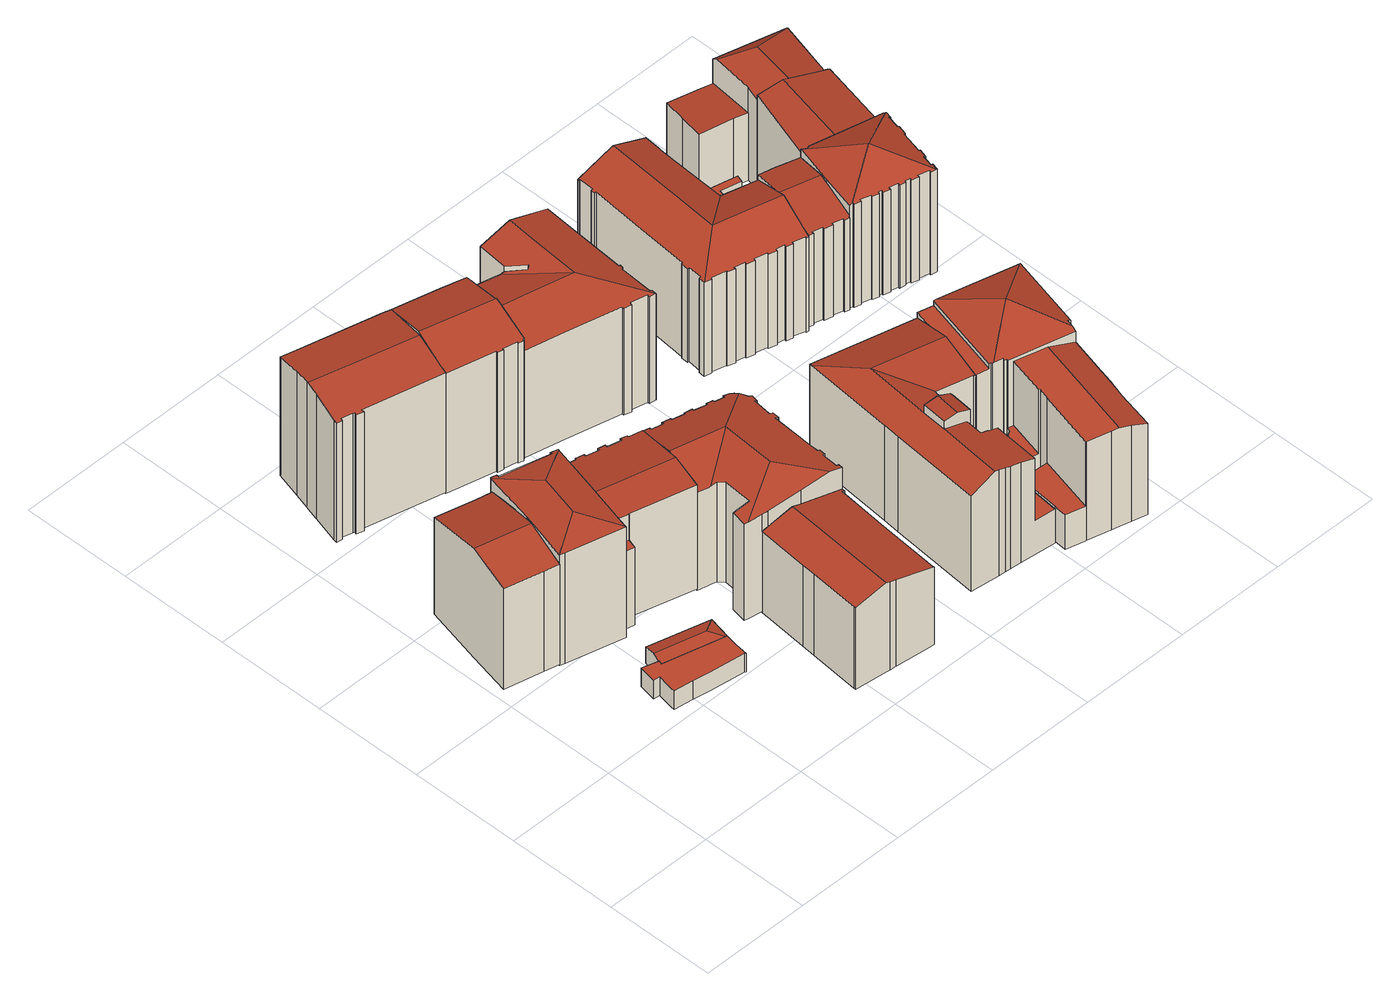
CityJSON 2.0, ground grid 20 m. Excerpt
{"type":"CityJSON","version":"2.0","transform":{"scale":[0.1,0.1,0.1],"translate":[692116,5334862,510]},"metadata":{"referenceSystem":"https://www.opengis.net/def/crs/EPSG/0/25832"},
"CityObjects":{
"building1":{"type":"Building","attributes":{"Gemeindeschluessel":"09162000","HoeheDach":"535.588","HoeheGrund":"513.110","Methode":"2000","NiedrigsteTraufeDesGebaeudes":"533.036","Geometrietyp2DReferenz":"3000","function":"31001_9998","roofType":"3100","measuredHeight":22.48,"storeysAboveGround":6},"geometry":[{"type":"MultiSurface","lod":"2","boundaries":[[[0,1,2,3,4]],[[5,6,7,8]],[[9,10,8,7]],[[2,11,12,9,7,6,3]],[[13,14,15,16,17,18,19,5,8,10]],[[16,15,14,11,2,1]],[[14,13,10,9,12,11]],[[17,0,4,18]],[[4,3,6,5,19,18]],[[16,1,0,17]]],"semantics":{"surfaces":[{"type":"RoofSurface"},{"type":"WallSurface"},{"type":"GroundSurface"}],"values":[0,1,1,0,2,1,1,1,1,1]}}]},
"building2":{"type":"Building","attributes":{"Gemeindeschluessel":"09162000","HoeheDach":"516.488","HoeheGrund":"512.710","Methode":"1000","NiedrigsteTraufeDesGebaeudes":"516.488","Geometrietyp2DReferenz":"3000","function":"31001_9998","roofType":"1000","measuredHeight":3.78,"storeysAboveGround":1},"geometry":[{"type":"MultiSurface","lod":"2","boundaries":[[[20,21,22,23,24,25]],[[26,27,28,29]],[[30,31,32,33]],[[34,25,24,35,31,30]],[[36,37,27,26]],[[38,39,32,31,35,24,23,22,40,28,27,37,41,42]],[[43,41,37,36]],[[21,44,29,28,40,22]],[[45,42,41,43]],[[32,39,38,46,47,33]],[[44,21,20,25,34,30,33,47,46,45,43,36,26,29]],[[46,38,42,45]]],"semantics":{"surfaces":[{"type":"WallSurface"},{"type":"RoofSurface"},{"type":"GroundSurface"}],"values":[0,0,0,0,0,1,0,0,0,0,2,0]}}]},
"building3":{"type":"Building","attributes":{"Gemeindeschluessel":"09162000","HoeheDach":"536.922","HoeheGrund":"512.940","Methode":"1000","NiedrigsteTraufeDesGebaeudes":"535.511","Geometrietyp2DReferenz":"3000","function":"31001_9998","roofType":"3200","measuredHeight":23.98,"storeysAboveGround":6},"geometry":[{"type":"MultiSurface","lod":"2","boundaries":[[[48,49,50,51,52,53]],[[54,55,56,57]],[[54,58,59,60,61,55]],[[62,63,64,65,66,67]],[[68,69,60,59]],[[70,71,72,73]],[[74,75,76,77,78,79]],[[74,79,62,67]],[[65,64,80,81]],[[82,83,84,85,50,49]],[[83,86,87,80,64,63,62,79,78,77,88,84]],[[56,55,61,82,49,48]],[[50,85,84,88,89,90,91,51]],[[73,72,69,68]],[[61,60,69,72,71,86,83,82]],[[89,88,77,76]],[[92,93,70,73,68,59,58,54,57,53,52,51,91,90,89,76,75,74,67,66,65,81]],[[57,56,48,53]],[[70,93,92,81,80,87,86,71]]],"semantics":{"surfaces":[{"type":"WallSurface"},{"type":"RoofSurface"},{"type":"GroundSurface"}],"values":[0,0,0,0,0,0,0,0,0,1,1,1,0,0,1,0,2,0,0]}}]},
"building4":{"type":"Building","attributes":{"Gemeindeschluessel":"09162000","HoeheDach":"516.688","HoeheGrund":"512.770","Methode":"1000","NiedrigsteTraufeDesGebaeudes":"516.114","Geometrietyp2DReferenz":"3000","function":"31001_2000","roofType":"3200","measuredHeight":3.92},"geometry":[{"type":"MultiSurface","lod":"2","boundaries":[[[94,95,96,97]],[[98,96,99,100,101,102]],[[99,95,103,100]],[[97,96,98,104]],[[95,94,105,103]],[[104,98,102,106]],[[106,102,101,107]],[[96,95,99]],[[101,100,103,105,108,107]],[[97,104,106,107,108,105,94]]],"semantics":{"surfaces":[{"type":"WallSurface"},{"type":"RoofSurface"},{"type":"GroundSurface"}],"values":[0,1,1,0,0,0,0,1,0,2]}}]},
"building5":{"type":"Building","attributes":{"Gemeindeschluessel":"09162000","HoeheDach":"534.870","HoeheGrund":"512.720","Methode":"2000","NiedrigsteTraufeDesGebaeudes":"528.690","Geometrietyp2DReferenz":"3000","function":"31001_9998","roofType":"3100","measuredHeight":22.15,"storeysAboveGround":5},"geometry":[{"type":"MultiSurface","lod":"2","boundaries":[[[109,110,111,112]],[[113,114,115,116,117,118]],[[119,120,121,122]],[[123,124,120,119]],[[125,126,127,128]],[[129,130,131,132]],[[133,134,135,136,137,138]],[[139,140,141,142]],[[143,144,145,146]],[[118,117,136,135]],[[117,116,137,136]],[[128,127,124,123]],[[147,131,130,148,145,144,111,110,149,121,120,124,127,126,150,151,152,139,142]],[[122,121,149,153]],[[146,145,148,154]],[[155,156,115,114]],[[154,148,130,129]],[[153,149,110,109]],[[112,111,144,143]],[[157,147,142,141]],[[113,118,135,134]],[[116,115,156,151,150,138,137]],[[125,133,138,150,126]],[[140,139,152,158]],[[147,157,132,131]],[[155,158,152,151,156]],[[155,114,113,134,133,125,128,123,119,122,153,109,112,143,146,154,129,132,157,141,140,158]]],"semantics":{"surfaces":[{"type":"WallSurface"},{"type":"RoofSurface"},{"type":"GroundSurface"}],"values":[0,0,0,0,0,0,0,0,0,1,0,0,1,0,0,0,0,0,0,0,0,1,0,0,0,0,2]}}]},
"building6":{"type":"Building","attributes":{"Gemeindeschluessel":"09162000","HoeheDach":"537.135","HoeheGrund":"511.080","Methode":"1000","NiedrigsteTraufeDesGebaeudes":"535.522","Geometrietyp2DReferenz":"3000","function":"31001_9998","roofType":"3100","measuredHeight":26.05,"storeysAboveGround":6},"geometry":[{"type":"MultiSurface","lod":"2","boundaries":[[[159,160,161,162,163,164]],[[165,166,162,161]],[[167,168,169,170]],[[171,172,173,174]],[[175,176,177,178]],[[179,180,176,175,181,182]],[[183,184,179,182]],[[173,185,186,174]],[[187,188,166,165]],[[189,190,191,192]],[[193,194,188,187]],[[163,162,166,188,194,177,176,180]],[[186,185,168,167]],[[170,169,190,189]],[[178,177,194,193]],[[160,159,195,196,171,174,186,167,170,189,192,183,182,181,175,178,193,187,165,161]],[[197,172,171,196,195,198]],[[159,164,198,195]],[[192,191,184,183]],[[190,169,168,185,173,172,197,198,164,163,180,179,184,191]]],"semantics":{"surfaces":[{"type":"WallSurface"},{"type":"RoofSurface"},{"type":"GroundSurface"}],"values":[0,0,0,0,0,0,0,0,0,0,0,1,0,0,0,2,0,0,0,1]}}]},
"building7":{"type":"Building","attributes":{"Gemeindeschluessel":"09162000","HoeheDach":"530.396","HoeheGrund":"512.230","Methode":"2000","NiedrigsteTraufeDesGebaeudes":"527.986","Geometrietyp2DReferenz":"3000","function":"31001_1000","roofType":"3100","measuredHeight":18.17,"storeysAboveGround":4},"geometry":[{"type":"MultiSurface","lod":"2","boundaries":[[[199,200,201,202,203,204]],[[205,206,200,199,204,207,208,209,210]],[[207,204,203,211]],[[212,210,209,213]],[[214,215,216,217]],[[218,219,220,221,222,223,224,225,216,215,226,206,205]],[[217,216,225,227]],[[228,219,218,229]],[[217,227,230,231,232,233,234,228,229,235,212,213,236,211,203,202,201,237,238,214]],[[231,230,227,225,224,223]],[[238,226,215,214]],[[234,233,221,220,219,228]],[[233,232,222,221]],[[235,229,218,205,210,212]],[[231,223,222,232]],[[213,209,208,236]],[[236,208,207,211]],[[206,226,238,237,201,200]]],"semantics":{"surfaces":[{"type":"WallSurface"},{"type":"RoofSurface"},{"type":"GroundSurface"}],"values":[0,1,0,0,0,1,0,0,2,0,0,0,0,0,0,0,0,0]}}]},
"building8":{"type":"Building","attributes":{"Gemeindeschluessel":"09162000","HoeheDach":"534.770","HoeheGrund":"512.370","Methode":"2000","NiedrigsteTraufeDesGebaeudes":"532.149","Geometrietyp2DReferenz":"3000","function":"31001_9998","roofType":"3200","measuredHeight":22.4,"storeysAboveGround":5},"geometry":[{"type":"MultiSurface","lod":"2","boundaries":[[[239,240,241,242]],[[243,244,245,246]],[[247,248,249,250]],[[251,252,253,254]],[[255,256,257,258,259,260,261,262]],[[263,264,265,266]],[[267,268,269,270]],[[271,272,273,274]],[[275,269,268,276,277,278,279,280,281,282,283,284,285,286,287,288,289,290,291,292,293]],[[294,279,278,295]],[[296,287,286,297]],[[297,286,285,298]],[[299,300,248,247]],[[301,302,300,299]],[[303,241,240,275,293,304,305]],[[295,278,277,306]],[[307,308,309,310]],[[311,312,313,314,246,245]],[[315,289,288,316]],[[317,318,319,320]],[[306,277,276,321]],[[296,297,298,322,323,324,325,326,294,295,306,321,267,270,327,239,242,328,329,243,246,314,313,330,331,257,256,255,262,332,333,251,254,307,310,334,335,301,299,247,250,336,317,320,337,338,339,340,263,266,271,274,341,315,316]],[[327,270,269,275,240,239]],[[290,289,315,341,274,273]],[[337,342,343,338]],[[331,330,344,345,258,257]],[[326,325,324,282,281,280]],[[310,309,346,334]],[[322,284,283,323]],[[266,265,272,271]],[[250,249,347,336]],[[339,348,349,340]],[[321,276,268,267]],[[260,259,291,350,351,261]],[[326,280,279,294]],[[313,312,344,330]],[[340,349,264,263]],[[350,291,290,273,272,265,264,349,348,343,342,319,318,347,249,248,300,302,352,346,309,308,253,252,353,351]],[[298,285,284,322]],[[338,343,348,339]],[[316,288,287,296]],[[242,241,303,328]],[[334,346,352,335]],[[335,352,302,301]],[[336,347,318,317]],[[323,283,282,324]],[[305,304,293,292,291,259,258,345,344,312,311,245,244]],[[329,328,303,305,244,243]],[[261,351,353,252,251,333,332,262]],[[320,319,342,337]],[[254,253,308,307]]],"semantics":{"surfaces":[{"type":"WallSurface"},{"type":"RoofSurface"},{"type":"GroundSurface"}],"values":[0,0,0,0,0,0,0,0,1,0,0,0,0,0,1,0,0,0,0,0,0,2,0,0,0,0,0,0,0,0,0,0,0,1,0,0,0,1,0,0,0,0,0,0,0,0,1,0,0,0,0]}}]},
"building9":{"type":"Building","attributes":{"Gemeindeschluessel":"09162000","HoeheDach":"537.630","HoeheGrund":"510.930","Methode":"2000","NiedrigsteTraufeDesGebaeudes":"535.483","Geometrietyp2DReferenz":"3000","function":"31001_9998","roofType":"3100","measuredHeight":26.7,"storeysAboveGround":6},"geometry":[{"type":"MultiSurface","lod":"2","boundaries":[[[354,355,356,357]],[[358,359,360,361]],[[362,363,364,365,366,367]],[[368,369,370,371]],[[357,372,368,371,373,374,375,376,377,358,361,363,362,367,378,379,380,381,354]],[[371,370,382,373]],[[365,364,360,359,383,384,385,386,382,370,369,387,388,389,366]],[[361,360,364,363]],[[376,384,383,377]],[[375,385,384,376]],[[374,386,385,375]],[[369,368,372,357,356,387]],[[381,390,355,354]],[[380,162,390,381]],[[373,382,386,374]],[[377,383,359,358]],[[366,389,388,162,380,379,378,367]],[[387,356,355,390,162,388]]],"semantics":{"surfaces":[{"type":"WallSurface"},{"type":"GroundSurface"},{"type":"RoofSurface"}],"values":[0,0,0,0,1,0,2,0,0,0,0,0,0,0,0,0,0,2]}}]},
"building10":{"type":"Building","attributes":{"Gemeindeschluessel":"09162000","HoeheDach":"520.227","HoeheGrund":"510.960","Methode":"1000","NiedrigsteTraufeDesGebaeudes":"519.826","Geometrietyp2DReferenz":"3000","function":"31001_9998","roofType":"1000","measuredHeight":9.27},"geometry":[{"type":"MultiSurface","lod":"2","boundaries":[[[391,392,393,394,395,396,397]],[[398,399,396,395,394,400]],[[392,391,397,401,402,403]],[[393,404,400,394]],[[403,402,401,399,398,400,404]],[[396,399,401,397]],[[392,403,404,393]]],"semantics":{"surfaces":[{"type":"GroundSurface"},{"type":"WallSurface"},{"type":"RoofSurface"}],"values":[0,1,1,1,2,1,1]}}]},
"building11":{"type":"Building","attributes":{"Gemeindeschluessel":"09162000","HoeheDach":"535.391","HoeheGrund":"511.080","Methode":"2000","NiedrigsteTraufeDesGebaeudes":"532.932","Geometrietyp2DReferenz":"3000","function":"31001_9998","roofType":"3100","measuredHeight":24.31,"storeysAboveGround":5},"geometry":[{"type":"MultiSurface","lod":"2","boundaries":[[[405,406,407,408]],[[409,410,411,412,413,414,415,416,417,418,419,420,421,422]],[[423,424,425,426,427,428]],[[417,429,430,431,407,406,432,433,428,427,426,434,435,436,418]],[[437,416,415,438]],[[435,434,439,440,441,442]],[[423,428,433,443]],[[424,423,443,444,405,408,445,446,447,448,437,438,449,450,451,452,453,454,455,456,457,458,459,460,461,462,463,464,465,466,441,440,439,425]],[[467,468,469,462,461,460,459,470]],[[452,411,410,453]],[[408,407,431,445]],[[446,430,429,447]],[[465,471,472,466]],[[438,415,414,449]],[[448,447,429,417,416,437]],[[421,420,473,458,457,456]],[[450,413,412,451]],[[451,412,411,452]],[[419,418,468,467,470,473,420]],[[464,474,471,465]],[[445,431,430,446]],[[454,453,410,409,422,455]],[[466,472,442,441]],[[418,436,435,442,472,471,474,475,469,468]],[[439,434,426,425]],[[458,473,470,459]],[[449,414,413,450]],[[455,422,421,456]],[[443,433,432,444]],[[463,475,474,464]],[[444,432,406,405]],[[462,469,475,463]]],"semantics":{"surfaces":[{"type":"WallSurface"},{"type":"RoofSurface"},{"type":"GroundSurface"}],"values":[0,1,0,1,0,0,0,2,0,0,0,0,0,0,0,0,0,0,1,0,0,0,0,1,0,0,0,0,0,0,0,0]}}]},
"building12":{"type":"Building","attributes":{"Gemeindeschluessel":"09162000","HoeheDach":"535.890","HoeheGrund":"512.169","Methode":"2000","NiedrigsteTraufeDesGebaeudes":"519.240","Geometrietyp2DReferenz":"3000","function":"31001_9998","roofType":"3100","measuredHeight":23.72,"storeysAboveGround":5},"geometry":[{"type":"MultiSurface","lod":"2","boundaries":[[[476,477,478,479,480,481,482,483,484,485,486,487]],[[488,489,490,491]],[[492,486,485,493]],[[494,495,496,497]],[[498,499,500,501]],[[502,503,504,505,482,481]],[[490,489,506,507]],[[508,509,500,499,491,510]],[[495,511,512,513]],[[514,515,478,477,516]],[[517,518,519,520]],[[521,522,523,524]],[[494,525,526,527,528,511,495]],[[501,500,509,529]],[[490,507,523,522,530,510,491]],[[531,529,509,508,532]],[[533,479,478,515]],[[534,480,479,533]],[[535,536,537,538]],[[538,537,504,503]],[[531,532,539,540]],[[502,481,480,534]],[[524,523,507,506]],[[488,498,501,529,531,540,525,494,497,541,542,535,538,503,502,534,533,515,514,517,520,521,524,506,489]],[[488,491,499,498]],[[514,516,518,517]],[[512,511,528,543,544]],[[512,544,545,476,487,546,513]],[[547,483,482,505]],[[542,541,484,483,547,548]],[[476,545,549,550]],[[542,548,536,535]],[[544,543,549,545]],[[504,537,536,548,547,505]],[[527,550,549,543,528]],[[546,487,486,492]],[[527,526,539,532,508,510,550]],[[530,519,518,516,477,476,550,510]],[[530,522,521,520,519]],[[540,539,526,525]],[[493,485,484,541,497,496]],[[493,496,495,513,546,492]]],"semantics":{"surfaces":[{"type":"RoofSurface"},{"type":"WallSurface"},{"type":"GroundSurface"}],"values":[0,1,1,1,1,1,1,0,1,1,1,1,1,1,0,1,1,1,1,1,1,1,1,2,1,1,0,1,1,1,1,1,0,0,1,1,0,0,1,1,1,0]}}]},
"building13":{"type":"Building","attributes":{"Gemeindeschluessel":"09162000","HoeheDach":"536.940","HoeheGrund":"512.620","Methode":"2000","NiedrigsteTraufeDesGebaeudes":"519.672","Geometrietyp2DReferenz":"3000","function":"31001_9998","roofType":"3500","measuredHeight":24.32,"storeysAboveGround":5},"geometry":[{"type":"MultiSurface","lod":"2","boundaries":[[[551,552,553,554,555,556,557,558,559,560,561,562,563,564,565,566,567,568,569,570,571,572,573,574,575,576,577,578,579,580,581,582,583,584,585,586,587,588,589,590,591,592,593,594]],[[577,595,596,578]],[[597,598,599,600,596,595,601,602,603]],[[584,604,605,585]],[[551,606,607,552]],[[574,603,602,575]],[[589,608,609,590]],[[570,610,611,571]],[[605,604,612,613,614,615,616,617]],[[596,600,618,619,580,579,578]],[[575,602,601,576]],[[563,562,620,621,622,623,564]],[[561,624,620,562]],[[622,625,626,627,628,629,623]],[[630,631,632,555,554,553,552,607,633]],[[623,629,628,566,565,564]],[[634,635,636,609,608,637]],[[560,559,638,639,624,561]],[[633,607,606,640,613]],[[576,601,595,577]],[[583,582,641,612,604,584]],[[620,624,639,642,643,644,611,610,645,621]],[[573,597,603,574]],[[598,644,643,599]],[[555,632,646,556]],[[613,640,614]],[[581,647,641,582]],[[557,648,649,558]],[[558,649,638,559]],[[641,647,619,618,650,651,630,633,613,612]],[[636,616,615,592,591,590,609]],[[580,619,647,581]],[[572,571,611,644,598,597,573]],[[588,637,608,589]],[[622,621,645,625]],[[626,625,645,610,570,569,568,567,627]],[[638,649,648,646,632,631,642,639]],[[586,585,605,617,635,634,587]],[[556,646,648,557]],[[587,634,637,588]],[[594,640,606,551]],[[599,643,642,631,630,651,650,618,600]],[[614,640,594,593,592,615]],[[635,617,616,636]],[[566,628,627,567]]],"semantics":{"surfaces":[{"type":"GroundSurface"},{"type":"WallSurface"},{"type":"RoofSurface"}],"values":[0,1,2,1,1,1,1,1,2,1,1,1,1,2,1,1,2,1,2,1,1,2,1,1,1,2,1,1,1,2,1,1,1,1,1,1,2,1,1,1,1,1,1,1,1]}}]},
"building14":{"type":"Building","attributes":{"Gemeindeschluessel":"09162000","HoeheDach":"533.663","HoeheGrund":"511.620","Methode":"1000","NiedrigsteTraufeDesGebaeudes":"530.880","Geometrietyp2DReferenz":"3000","function":"31001_9998","roofType":"3100","measuredHeight":22.04,"storeysAboveGround":5},"geometry":[{"type":"MultiSurface","lod":"2","boundaries":[[[652,653,654,655]],[[656,657,658,659]],[[660,661,653,652]],[[662,663,664,665]],[[666,667,668,669,665,664]],[[670,671,672,673]],[[674,675,676,656,659,677,678,679,680,681,682,683,684,685,686,687,660,652,655,688,689,690,691,692,693,694,695,696,697,670,673,698,699,700,701,702,703,704,662,665,669,668,705,706,707,708,709,710,711,712]],[[713,675,674,712,714,715]],[[695,716,717,696]],[[718,719,666,664,663,720,721,722,723,724,725,726,672,671,727,717,716,728,729]],[[704,720,663,662]],[[694,728,716,695]],[[687,730,661,660]],[[683,731,732,684]],[[733,734,735,736,737,667,666,719,718]],[[701,723,722,702]],[[659,658,738,677]],[[739,740,741,742,743,654,653,661,730,744,745,732,731,746,747,748,749,750,738,658,657,751,713,715,752,718,729]],[[692,739,729,693]],[[697,727,671,670]],[[711,753,714,712]],[[700,724,723,701]],[[705,737,736,706]],[[678,750,749,679]],[[689,742,741,690]],[[688,743,742,689]],[[706,736,735,707]],[[686,744,730,687]],[[681,680,748,747,746,682]],[[668,667,737,705]],[[682,746,731,683]],[[655,654,743,688]],[[754,753,711,710,709,733]],[[699,725,724,700]],[[703,721,720,704]],[[685,745,744,686]],[[672,726,725,699,698,673]],[[752,715,714,753,754,733,718]],[[693,729,728,694]],[[677,738,750,678]],[[691,740,739,692]],[[690,741,740,691]],[[684,732,745,685]],[[709,708,707,735,734,733]],[[696,717,727,697]],[[676,751,657,656]],[[702,722,721,703]],[[679,749,748,680]],[[675,713,751,676]]],"semantics":{"surfaces":[{"type":"WallSurface"},{"type":"GroundSurface"},{"type":"RoofSurface"}],"values":[0,0,0,0,0,0,1,0,0,2,0,0,0,0,2,0,0,2,0,0,0,0,0,0,0,0,0,0,0,0,0,0,0,0,0,0,0,2,0,0,0,0,0,0,0,0,0,0,0]}}]},
"building15":{"type":"Building","attributes":{"Gemeindeschluessel":"09162000","HoeheDach":"533.071","HoeheGrund":"512.500","Methode":"2000","NiedrigsteTraufeDesGebaeudes":"531.321","Geometrietyp2DReferenz":"3000","function":"31001_9998","roofType":"3100","measuredHeight":20.57},"geometry":[{"type":"MultiSurface","lod":"2","boundaries":[[[755,756,757,758]],[[759,760,761,762,763,764,765,766,755,758,767,768,769,770,771,772,773,774,775,776]],[[764,777,778,765]],[[779,780,781,782,783,784]],[[765,778,785,766]],[[767,786,787,768]],[[760,759,776,780,779,788]],[[774,782,781,775]],[[763,789,777,764]],[[790,787,786,757,756,785,778,777,789,791,792,788,779,784,793,794]],[[761,792,791,762]],[[770,794,793,771]],[[760,788,792,761]],[[766,785,756,755]],[[793,784,783,773,772,771]],[[762,791,789,763]],[[775,781,780,776]],[[768,787,790,769]],[[769,790,794,770]],[[773,783,782,774]],[[758,757,786,767]]],"semantics":{"surfaces":[{"type":"WallSurface"},{"type":"GroundSurface"},{"type":"RoofSurface"}],"values":[0,1,0,2,0,0,0,0,0,2,0,0,0,0,0,0,0,0,0,0,0]}}]},
"building16":{"type":"Building","attributes":{"Gemeindeschluessel":"09162000","HoeheDach":"515.430","HoeheGrund":"512.410","Methode":"2000","NiedrigsteTraufeDesGebaeudes":"515.430","Geometrietyp2DReferenz":"3000","function":"31001_2000","roofType":"1000","measuredHeight":3.02},"geometry":[{"type":"MultiSurface","lod":"2","boundaries":[[[795,796,797,798]],[[799,800,801,802]],[[803,804,805,806]],[[798,797,807,808]],[[802,801,796,795]],[[809,810,811,812]],[[813,814,810,809]],[[808,807,804,803]],[[806,805,814,813]],[[803,806,813,809,812,799,802,795,798,808]],[[807,797,796,801,800,811,810,814,805,804]],[[812,811,800,799]]],"semantics":{"surfaces":[{"type":"WallSurface"},{"type":"GroundSurface"},{"type":"RoofSurface"}],"values":[0,0,0,0,0,0,0,0,0,1,2,0]}}]},
"building17":{"type":"Building","attributes":{"Gemeindeschluessel":"09162000","HoeheDach":"515.430","HoeheGrund":"512.570","Methode":"1000","NiedrigsteTraufeDesGebaeudes":"515.430","Geometrietyp2DReferenz":"3000","function":"31001_2000","roofType":"1000","measuredHeight":2.86},"geometry":[{"type":"MultiSurface","lod":"2","boundaries":[[[815,816,817,818,819,820]],[[821,822,823,824,818,817]],[[825,826,827,828,822,821,817,816,815]],[[829,830,831,832,820,819,818,824,823]],[[830,829,823,822,828,827]],[[832,831,826,825,815,820]],[[830,827,826,831]]],"semantics":{"surfaces":[{"type":"WallSurface"},{"type":"RoofSurface"},{"type":"GroundSurface"}],"values":[0,0,1,2,0,0,0]}}]},
"building18":{"type":"Building","attributes":{"Gemeindeschluessel":"09162000","HoeheDach":"536.895","HoeheGrund":"512.550","Methode":"1000","NiedrigsteTraufeDesGebaeudes":"533.571","Geometrietyp2DReferenz":"3000","function":"31001_9998","roofType":"3500","measuredHeight":24.34,"storeysAboveGround":5},"geometry":[{"type":"MultiSurface","lod":"2","boundaries":[[[833,834,835,836]],[[837,838,839,840]],[[841,842,843,844]],[[845,846,847,848]],[[849,850,851,852,776,853]],[[854,855,856,857]],[[858,859,860,861]],[[861,860,862,863]],[[864,865,866,867]],[[836,835,842,841]],[[868,869,870,871]],[[872,873,874,875]],[[876,877,853,776,878,760]],[[879,880,834,833]],[[881,882,873,872]],[[883,884,877,876,885]],[[761,885,876,760]],[[886,887,888,889]],[[890,891,892,893]],[[857,856,880,879]],[[840,839,894,895]],[[863,862,855,854]],[[871,870,896,897]],[[898,899,900,901]],[[848,847,899,898]],[[902,891,890,903,904,905]],[[889,845,848,898,901,906,907,868,871,897,904,903,890,893,908,909,910,911,858,861,863,854,857,879,833,836,841,844,837,840,895,881,872,875,912,913,914,915,761,760,878,776,852,851,916,864,867,917,918,886]],[[910,919,920,911]],[[913,921,922,914]],[[908,893,892,923,924,909]],[[909,924,919,910]],[[916,925,865,864]],[[897,896,905,904]],[[912,926,921,913]],[[901,900,927,906]],[[875,874,926,912]],[[889,888,846,845]],[[844,843,838,837]],[[915,914,922,883,885,761]],[[906,927,928,907]],[[907,928,869,868]],[[929,887,886,918,917,930]],[[922,921,926,874,873,882,894,839,838,843,842,835,834,880,856,855,862,860,859,920,919,924,923,884,883]],[[895,894,882,881]],[[884,929,930,866,865,925,850,849,853,877]],[[911,920,859,858]],[[923,902,905,896,870,869,928,927,900,899,847,846,888,887,929,884]],[[892,891,902,923]],[[851,850,925,916]],[[867,866,930,917]]],"semantics":{"surfaces":[{"type":"WallSurface"},{"type":"RoofSurface"},{"type":"GroundSurface"}],"values":[0,0,0,0,0,0,0,0,0,0,0,0,0,0,0,1,0,0,0,0,0,0,0,0,0,0,2,0,0,0,0,0,0,0,0,0,0,0,0,0,0,0,1,0,1,0,1,1,0,0]}}]},
"building19":{"type":"Building","attributes":{"Gemeindeschluessel":"09162000","HoeheDach":"525.901","HoeheGrund":"511.980","Methode":"2000","NiedrigsteTraufeDesGebaeudes":"525.302","Geometrietyp2DReferenz":"3000","function":"31001_9998","roofType":"1000","measuredHeight":13.92,"storeysAboveGround":4},"geometry":[{"type":"MultiSurface","lod":"2","boundaries":[[[931,932,933,934]],[[934,933,935,936,937,938,939]],[[932,940,935,933]],[[941,936,935,940]],[[942,943,939,938]],[[932,931,943,942,944,941,940]],[[942,938,937,944]],[[943,931,934,939]],[[944,937,936,941]]],"semantics":{"surfaces":[{"type":"WallSurface"},{"type":"RoofSurface"},{"type":"GroundSurface"}],"values":[0,1,0,0,0,2,0,0,0]}}]},
"building20":{"type":"Building","attributes":{"Gemeindeschluessel":"09162000","HoeheDach":"532.978","HoeheGrund":"512.600","Methode":"2000","NiedrigsteTraufeDesGebaeudes":"530.858","Geometrietyp2DReferenz":"3000","function":"31001_9998","roofType":"3100","measuredHeight":20.38,"storeysAboveGround":5},"geometry":[{"type":"MultiSurface","lod":"2","boundaries":[[[945,946,947,948,949,950]],[[951,952,953,954,955,956]],[[957,955,954,958,959,960,948,947]],[[961,962,963,964]],[[958,954,953,965]],[[965,953,952,966]],[[967,968,951,956,962,961]],[[963,962,956,955,957,947,946,945]],[[964,963,945,950]],[[966,968,967,961,964,950,949,948,960,959,958,965]],[[966,952,951,968]]],"semantics":{"surfaces":[{"type":"WallSurface"},{"type":"RoofSurface"},{"type":"GroundSurface"}],"values":[0,1,0,0,0,0,0,1,0,2,0]}}]},
"building21":{"type":"Building","attributes":{"Gemeindeschluessel":"09162000","HoeheDach":"532.820","HoeheGrund":"512.230","Methode":"2000","NiedrigsteTraufeDesGebaeudes":"530.178","Geometrietyp2DReferenz":"3000","function":"31001_9998","roofType":"3200","measuredHeight":20.59,"storeysAboveGround":5},"geometry":[{"type":"MultiSurface","lod":"2","boundaries":[[[969,970,971,972]],[[973,974,975,976]],[[977,978,979,980,981]],[[982,969,972,983,984,985,986,987,988,989,973,976]],[[983,990,991,984]],[[980,979,974,973,989,988]],[[954,991,990,971,970,992,978,977]],[[972,971,990,983]],[[987,981,980,988]],[[984,991,954,985]],[[969,982,976,975,992,970]],[[978,992,975,974,979]],[[986,985,954,977,981,987]]],"semantics":{"surfaces":[{"type":"WallSurface"},{"type":"RoofSurface"},{"type":"GroundSurface"}],"values":[0,0,1,2,0,0,1,0,0,0,0,1,0]}}]}
},
"vertices":[
[71,403,237],[98,396,237],[117,473,256],[20,496,256],[3,419,237],[45,603,31],[45,603,230],[115,585,230],[115,585,31],[143,579,230],[143,579,31],[121,486,253],[136,549,238],[136,549,31],[121,486,31],[117,473,31],[98,396,31],[71,403,31],[3,419,31],[20,496,31],
[281,192,27],[282,192,27],[282,192,65],[281,192,65],[280,193,65],[280,193,27],[179,266,27],[179,266,65],[289,238,65],[289,238,27],[185,207,27],[185,207,65],[151,212,65],[151,212,27],[215,202,27],[215,202,65],[181,272,27],[181,272,65],[157,248,65],[152,219,65],[285,216,65],[152,281,65],[146,249,65],[152,281,27],[285,216,27],[146,249,27],[157,248,27],[152,219,27],
[98,396,256],[98,397,256],[121,486,256],[121,486,29],[98,397,29],[98,396,29],[209,368,29],[209,368,256],[107,394,256],[107,394,29],[209,369,29],[213,384,29],[213,384,256],[209,369,256],[244,554,256],[244,557,255],[244,558,255],[244,558,29],[244,557,29],[244,554,29],[218,403,29],[218,403,256],[255,548,29],[255,548,256],[236,472,256],[236,472,29],[154,576,29],[155,580,29],[155,582,29],[155,582,255],[155,580,255],[154,576,257],[257,555,255],[257,555,29],[168,438,269],[187,512,269],[144,583,255],[143,579,255],[256,553,256],[257,554,255],[145,584,255],[145,584,29],[144,583,29],[143,579,29],[257,554,29],[256,553,29],
[301,281,28],[301,281,61],[291,237,61],[291,237,28],[289,238,61],[274,265,67],[185,288,67],[181,272,63],[179,266,61],[191,310,61],[289,238,28],[191,310,28],[179,266,28],[181,272,28],[185,288,28],
[295,538,27],[295,538,229],[294,534,230],[294,534,27],[238,378,27],[243,396,27],[243,396,240],[243,395,240],[243,395,187],[238,378,187],[261,543,27],[261,543,230],[279,539,230],[279,539,27],[262,547,27],[262,547,229],[236,472,27],[236,472,246],[255,548,229],[255,548,27],[330,525,27],[330,525,230],[355,519,230],[355,519,27],[218,403,27],[213,384,27],[213,384,187],[218,402,187],[218,402,240],[218,403,240],[367,518,229],[367,518,27],[368,521,27],[368,521,228],[317,528,27],[317,528,230],[318,533,229],[318,533,27],[356,524,229],[331,530,229],[280,542,229],[233,458,249],[370,423,249],[392,512,229],[280,542,27],[331,530,27],[357,366,27],[357,366,240],[356,524,27],[392,512,27],
[256,785,11],[276,858,11],[297,937,11],[297,937,255],[276,858,271],[256,785,256],[284,941,11],[284,941,255],[99,823,11],[99,823,256],[80,828,256],[80,828,11],[114,814,11],[114,814,255],[101,818,255],[101,818,11],[91,910,11],[91,910,270],[98,937,265],[98,937,11],[83,883,267],[89,905,271],[89,905,11],[83,883,11],[69,833,11],[69,833,257],[102,822,256],[102,822,11],[138,977,11],[138,977,255],[78,824,11],[78,824,255],[68,826,255],[68,826,11],[111,984,11],[111,984,255],[114,819,11],[114,815,11],[114,815,255],[114,819,256],
[396,266,190],[403,265,192],[403,265,22],[396,266,22],[392,266,22],[392,266,189],[430,48,204],[449,260,204],[383,174,189],[381,148,189],[372,57,189],[372,54,189],[383,174,22],[372,54,22],[372,57,22],[545,251,22],[545,251,180],[544,245,180],[544,245,22],[437,47,202],[448,46,199],[506,39,185],[521,38,181],[521,40,181],[520,40,181],[531,158,181],[540,246,181],[465,258,200],[540,246,22],[448,46,22],[437,47,22],[531,158,22],[520,40,22],[521,40,22],[521,38,22],[506,39,22],[430,48,22],[381,148,22],[449,260,22],[465,258,22],
[465,258,24],[465,258,227],[403,265,224],[403,265,24],[360,272,24],[360,272,221],[365,300,222],[365,300,24],[464,495,24],[464,495,225],[465,498,224],[465,498,24],[392,512,24],[392,512,225],[393,515,224],[393,515,24],[376,361,24],[379,361,24],[390,358,24],[390,358,228],[379,361,225],[376,361,225],[357,366,225],[357,366,24],[531,482,24],[531,482,224],[532,482,224],[532,482,24],[546,259,24],[546,259,224],[545,251,224],[545,251,24],[541,479,24],[541,479,224],[545,473,226],[545,473,24],[522,253,230],[541,259,225],[543,289,225],[547,289,224],[548,300,224],[544,301,225],[545,318,225],[549,393,226],[555,392,224],[556,405,224],[550,406,226],[554,440,226],[558,439,224],[560,451,224],[555,453,226],[548,466,228],[469,417,248],[463,338,248],[462,318,248],[548,300,24],[547,289,24],[558,439,24],[554,440,24],[550,406,24],[441,501,24],[441,501,225],[442,504,24],[442,504,224],[392,266,224],[370,272,224],[367,270,223],[543,289,24],[406,512,24],[406,512,224],[405,508,225],[405,508,24],[372,299,224],[394,295,230],[394,295,24],[372,299,24],[555,453,24],[560,451,24],[478,491,24],[478,491,225],[501,485,225],[501,485,24],[541,259,24],[556,405,24],[555,392,24],[549,393,24],[545,318,24],[544,301,24],[522,253,24],[392,266,24],[367,270,24],[399,348,24],[393,355,24],[375,440,24],[386,489,24],[427,503,24],[427,507,24],[479,495,24],[502,489,24],[513,486,24],[512,482,24],[530,478,24],[548,466,24],[502,489,224],[513,486,224],[399,348,230],[393,355,228],[427,503,225],[479,495,224],[512,482,225],[530,478,225],[382,438,248],[375,440,248],[427,507,224],[386,489,233],
[423,905,9],[423,905,255],[406,831,275],[406,831,9],[351,759,9],[351,759,255],[341,761,255],[341,761,9],[258,784,9],[341,764,9],[341,764,255],[258,784,255],[256,785,255],[256,785,9],[403,814,9],[403,814,273],[389,753,256],[389,753,9],[406,827,9],[386,753,9],[385,751,9],[376,753,9],[377,755,9],[351,761,9],[268,830,9],[276,860,9],[297,937,9],[378,917,9],[386,753,256],[351,761,256],[377,755,256],[376,753,255],[385,751,255],[406,827,276],[276,860,276],[268,830,268],[378,917,255],
[433,946,10],[423,905,10],[378,917,10],[387,954,10],[407,952,10],[414,952,10],[433,947,10],[407,952,98],[414,952,98],[387,954,99],[433,947,98],[433,946,98],[423,905,102],[378,917,102],
[613,770,11],[613,770,231],[613,767,231],[613,767,11],[460,737,231],[556,715,231],[556,712,230],[569,708,230],[570,712,231],[571,712,231],[600,705,231],[600,701,230],[611,700,230],[542,799,254],[466,816,254],[406,829,254],[403,814,249],[389,753,231],[615,779,11],[622,866,11],[628,939,11],[628,939,230],[622,866,230],[615,779,230],[612,700,229],[613,709,229],[609,710,231],[617,773,230],[618,780,230],[564,944,251],[554,945,254],[549,883,254],[600,701,11],[600,705,11],[564,944,11],[554,945,11],[497,950,11],[497,950,236],[618,780,11],[617,773,11],[609,710,11],[613,709,11],[612,700,11],[611,700,11],[571,712,11],[570,712,11],[569,708,11],[556,712,11],[556,715,11],[460,737,11],[389,753,11],[403,814,11],[406,829,11],[406,831,11],[423,905,11],[473,893,11],[479,891,11],[486,889,11],[508,862,11],[511,864,11],[514,866,11],[492,895,11],[473,893,231],[479,891,231],[486,889,234],[423,905,231],[514,866,243],[492,895,236],[406,831,253],[511,864,242],[508,862,241],
[695,188,241],[684,72,241],[691,71,239],[703,70,236],[713,69,233],[734,67,228],[759,64,221],[767,148,221],[749,150,226],[749,151,226],[736,152,229],[739,184,229],[837,323,22],[855,399,22],[855,399,215],[837,323,241],[736,152,202],[749,151,202],[749,224,22],[749,224,202],[756,215,202],[756,215,22],[818,243,22],[818,243,228],[815,244,228],[815,244,22],[734,67,22],[798,60,22],[798,60,92],[759,64,92],[675,444,22],[675,444,215],[753,261,228],[816,245,228],[711,355,241],[749,224,250],[745,183,250],[745,183,202],[639,77,22],[691,71,22],[639,77,217],[654,243,22],[654,243,217],[657,273,217],[657,273,22],[673,443,22],[673,443,216],[675,442,216],[675,442,22],[749,232,22],[749,232,228],[749,228,228],[749,228,250],[816,245,22],[673,439,217],[752,261,22],[752,261,228],[703,70,22],[713,69,22],[803,137,22],[803,137,92],[806,137,92],[806,137,22],[751,258,228],[751,258,22],[749,150,22],[797,146,22],[726,231,259],[721,185,259],[695,188,257],[739,184,202],[767,148,92],[797,146,92],[699,233,257],[699,233,241],
[993,218,26],[988,219,26],[984,206,26],[982,197,26],[965,128,26],[958,102,26],[949,70,26],[934,2,26],[906,9,26],[886,14,26],[873,17,26],[831,28,26],[830,28,26],[796,37,26],[798,55,26],[798,60,26],[806,137,26],[818,136,26],[856,133,26],[857,133,26],[863,154,26],[861,155,26],[851,158,26],[843,170,26],[850,199,26],[854,202,26],[856,214,26],[866,220,26],[868,226,26],[868,228,26],[864,229,26],[865,232,26],[848,236,26],[847,236,26],[846,239,26],[844,240,26],[821,245,26],[818,243,26],[837,323,26],[855,399,26],[882,392,26],[883,392,26],[885,391,26],[1027,355,26],[856,214,97],[866,220,97],[851,158,97],[861,155,97],[878,223,97],[868,226,97],[854,202,97],[850,199,97],[843,170,97],[847,236,238],[846,239,237],[993,218,237],[988,219,239],[837,323,226],[855,399,226],[857,133,229],[863,154,229],[848,236,238],[936,295,269],[885,391,237],[883,392,236],[882,392,236],[844,240,236],[868,226,236],[868,228,237],[831,28,229],[830,28,229],[830,28,97],[796,37,97],[873,17,229],[856,133,97],[818,136,97],[806,137,97],[798,60,97],[798,55,97],[982,197,236],[982,197,214],[965,128,214],[984,206,240],[821,245,226],[844,240,226],[882,392,226],[818,243,226],[906,9,223],[886,14,229],[1027,355,237],[865,232,238],[935,209,229],[878,223,229],[861,155,229],[856,133,229],[958,102,214],[864,229,237],[949,70,214],[934,2,213],[878,223,236],[935,209,236],
[765,666,16],[765,666,210],[746,670,210],[746,670,16],[866,640,16],[866,640,210],[844,646,210],[844,646,16],[764,663,16],[764,663,209],[719,966,16],[719,966,209],[786,959,236],[786,959,16],[786,958,237],[851,955,210],[851,955,16],[786,958,16],[698,731,16],[698,731,209],[700,732,210],[700,732,16],[887,706,16],[870,637,16],[865,638,16],[844,645,16],[843,643,16],[831,646,16],[832,650,16],[830,650,16],[816,653,16],[816,650,16],[801,654,16],[802,656,16],[779,662,16],[779,659,16],[746,667,16],[733,671,16],[733,673,16],[707,679,16],[706,677,16],[693,680,16],[694,691,16],[697,691,16],[700,718,16],[697,718,16],[709,825,16],[718,927,16],[715,927,16],[716,935,16],[719,935,16],[720,963,16],[719,963,16],[849,926,16],[848,921,16],[846,890,16],[841,792,16],[841,791,16],[842,791,16],[876,782,16],[904,775,16],[870,637,209],[904,775,209],[887,706,237],[697,691,210],[700,718,210],[767,736,237],[774,809,237],[719,963,209],[720,963,210],[719,935,210],[716,935,209],[715,927,209],[718,927,210],[709,825,210],[697,718,209],[694,691,209],[693,680,209],[779,659,209],[816,650,209],[801,654,209],[841,791,209],[841,792,209],[846,890,210],[848,921,210],[849,926,210],[844,645,210],[706,677,209],[707,679,210],[733,673,210],[733,671,209],[746,667,209],[779,662,210],[802,656,210],[816,653,210],[830,650,210],[832,650,210],[831,646,209],[843,643,209],[865,638,209],[835,719,237],[876,782,209],[842,791,209],
[910,626,25],[910,626,213],[895,630,213],[895,630,25],[960,700,25],[956,685,25],[940,621,25],[938,622,25],[937,619,25],[929,621,25],[929,624,25],[911,629,25],[895,633,25],[877,637,25],[877,634,25],[870,636,25],[870,637,25],[890,719,25],[904,775,25],[934,768,25],[943,765,25],[974,756,25],[929,621,213],[929,624,214],[960,700,231],[974,756,219],[943,765,219],[934,768,219],[904,775,219],[890,719,231],[911,629,214],[895,633,214],[877,637,214],[956,685,228],[937,619,214],[877,634,213],[938,622,214],[940,621,214],[870,637,213],[870,636,213],
[943,765,24],[943,765,54],[934,768,54],[934,768,24],[928,794,24],[928,794,54],[946,776,54],[946,776,24],[911,803,24],[911,803,54],[946,927,54],[946,927,24],[935,773,54],[935,773,24],[999,901,24],[999,901,54],[962,910,54],[962,910,24],[1003,914,24],[1003,914,54],
[969,761,54],[991,861,54],[991,862,54],[991,862,26],[991,861,26],[969,761,26],[996,862,54],[1003,862,54],[1003,862,26],[996,862,26],[974,760,54],[982,758,54],[990,827,54],[991,829,54],[991,829,26],[990,827,26],[982,758,26],[974,760,26],
[1021,601,25],[1021,601,238],[1006,605,238],[1006,605,25],[994,608,25],[994,608,238],[988,609,238],[988,609,25],[1006,602,25],[1006,602,236],[994,605,236],[994,605,25],[1112,709,25],[1112,709,238],[1107,687,238],[1107,687,25],[975,756,236],[981,748,239],[981,748,25],[975,756,25],[974,756,236],[1033,598,25],[1033,598,237],[1032,596,236],[1032,596,25],[1054,590,25],[1054,590,236],[1041,593,236],[1041,593,25],[1042,596,237],[1042,596,25],[1045,738,25],[1045,738,236],[1114,722,236],[1114,722,25],[1096,629,25],[1096,629,236],[1092,613,236],[1092,613,25],[976,612,25],[976,612,238],[958,617,238],[958,617,25],[956,685,236],[974,755,236],[974,755,25],[1021,598,25],[1021,598,236],[976,610,25],[976,610,237],[944,620,238],[1029,669,269],[940,621,236],[1118,720,25],[1118,720,236],[1115,708,236],[1115,708,25],[1088,595,25],[1088,595,236],[1085,583,236],[1085,583,25],[987,607,236],[987,607,25],[1088,614,238],[1088,614,25],[1110,686,25],[1110,686,236],[1106,669,236],[1106,669,25],[1087,595,236],[1087,595,25],[1084,595,25],[1084,595,238],[1103,669,25],[1093,629,25],[1084,583,25],[1073,585,25],[1074,588,25],[1054,593,25],[957,614,25],[945,617,25],[945,620,25],[944,620,25],[987,752,25],[1114,721,25],[1117,720,25],[1074,588,237],[1054,593,237],[945,617,237],[945,620,238],[1084,583,236],[1073,585,236],[987,752,236],[957,614,237],[1103,669,237],[1093,629,237],[1117,720,237],[1114,721,237],
[1008,927,20],[1032,920,20],[1032,920,159],[1008,927,159],[1045,1005,153],[1018,1012,153],[967,1025,153],[958,983,156],[949,940,159],[1045,1005,20],[1018,1012,20],[958,983,20],[949,940,20],[967,1025,20],
[985,765,216],[1024,893,219],[1024,894,219],[1024,894,26],[1024,893,26],[985,765,26],[1045,738,227],[1114,722,209],[1145,863,209],[1081,878,226],[1066,882,230],[1035,741,230],[1031,892,221],[1081,878,26],[1066,882,26],[1031,892,26],[987,752,26],[987,752,217],[992,756,218],[992,756,26],[1145,863,26],[1114,722,26],[1035,741,26],[1045,738,26],
[1163,954,22],[1163,954,204],[1140,870,206],[1140,870,22],[1045,1006,22],[1045,1006,202],[1168,974,202],[1168,974,22],[1075,879,228],[1090,958,228],[1043,995,210],[1032,921,211],[1024,894,210],[1168,972,22],[1147,869,22],[1145,863,22],[1081,878,22],[1075,879,22],[1024,894,22],[1032,921,22],[1043,995,22],[1147,869,204],[1145,863,204],[1168,972,203]
]}
